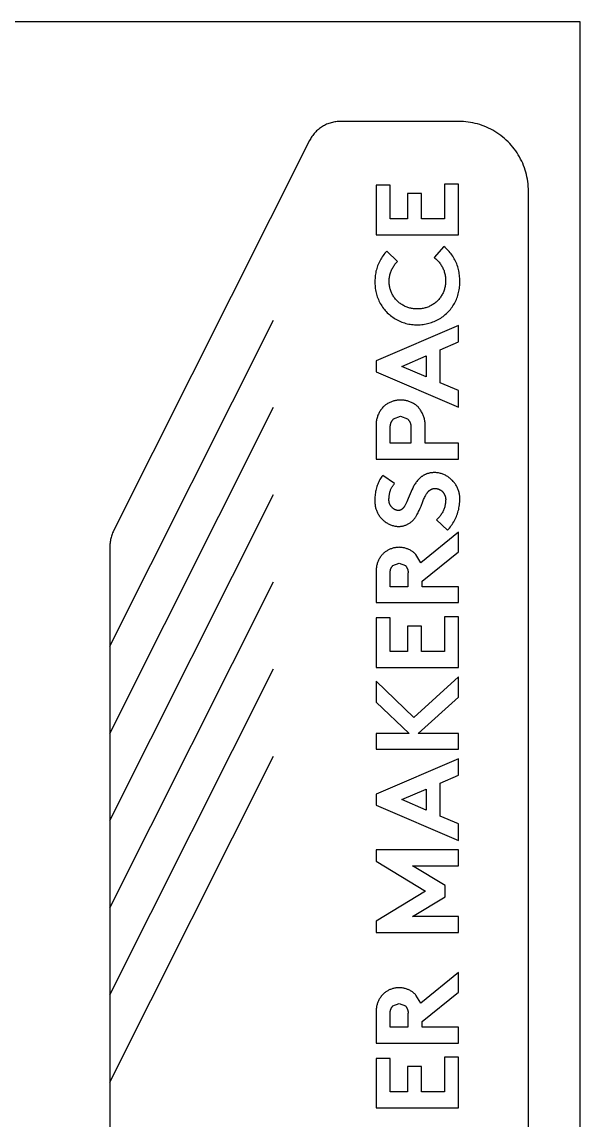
# Model space of a CAD drawing. Header units: inches. Extents: x 0 to 97, y -45 to 96.
# Drawn here: x 73 to 97, y 48.77 to 96 of the extents above; entities that cross this region are included whole.
import ezdxf

# ---------------------------------------------------------------- set-up
doc = ezdxf.new("R2010")
doc.units = ezdxf.units.IN
doc.header["$MEASUREMENT"] = 0
for name, color, linetype, true_color in [('Engrave (.125_ Depth)', 1, 'Continuous', 0xff0000), ('Information', 7, 'Continuous', 0x000000), ('Outside Profiling (.78_ Depth)', 7, 'Continuous', 0x007f00), ('Pocket (.125_ Depth)', 7, 'Continuous', 0x7d26cd)]:
    doc.layers.add(name, color=color, linetype=linetype, true_color=true_color)

msp = doc.modelspace()

# ---------------------------------------------------------------- linework, layer by layer
at = {"layer": 'Engrave (.125_ Depth)'}
for p, q in [((76.781, 69.151), (83.822, 83.176)), ((76.781, 65.401), (83.822, 79.426)), ((76.781, 61.651), (83.822, 75.676)), ((76.781, 57.901), (83.822, 71.926)), ((76.781, 54.151), (83.822, 68.176)), ((76.781, 50.401), (83.822, 64.426))]:
    msp.add_line(p, q, dxfattribs=at)
at = {"layer": 'Information'}
for p, q in [((97, 96), (49, 96)), ((97, 0), (97, 96))]:
    msp.add_line(p, q, dxfattribs=at)
at = {"layer": 'Outside Profiling (.78_ Depth)'}
for p, q in [((86.199, 91.636), (86.15, 91.617)), ((86.248, 91.652), (86.199, 91.636)), ((86.297, 91.667), (86.248, 91.652)), ((86.348, 91.681), (86.297, 91.667)), ((86.398, 91.692), (86.348, 91.681)), ((86.449, 91.702), (86.398, 91.692)), ((86.5, 91.71), (86.449, 91.702)), ((86.552, 91.716), (86.5, 91.71)), ((86.603, 91.721), (86.552, 91.716)), ((86.655, 91.723), (86.603, 91.721)), ((86.707, 91.724), (86.655, 91.723)), ((91.781, 91.724), (86.707, 91.724)), ((91.884, 91.723), (91.781, 91.724)), ((91.986, 91.717), (91.884, 91.723)), ((92.088, 91.709), (91.986, 91.717)), ((92.19, 91.696), (92.088, 91.709)), ((92.291, 91.681), (92.19, 91.696)), ((92.392, 91.662), (92.291, 91.681)), ((92.492, 91.639), (92.392, 91.662)), ((92.591, 91.613), (92.492, 91.639)), ((85.533, 91.159), (85.502, 91.118)), ((85.566, 91.199), (85.533, 91.159)), ((85.601, 91.238), (85.566, 91.199)), ((85.636, 91.275), (85.601, 91.238)), ((85.673, 91.311), (85.636, 91.275)), ((85.711, 91.347), (85.673, 91.311)), ((85.751, 91.38), (85.711, 91.347)), ((85.791, 91.413), (85.751, 91.38)), ((85.833, 91.443), (85.791, 91.413)), ((85.876, 91.473), (85.833, 91.443)), ((85.919, 91.501), (85.876, 91.473)), ((85.964, 91.527), (85.919, 91.501)), ((86.009, 91.552), (85.964, 91.527)), ((86.056, 91.576), (86.009, 91.552)), ((86.103, 91.597), (86.056, 91.576)), ((86.15, 91.617), (86.103, 91.597)), ((92.689, 91.584), (92.591, 91.613)), ((92.786, 91.551), (92.689, 91.584)), ((92.882, 91.515), (92.786, 91.551)), ((92.977, 91.476), (92.882, 91.515)), ((93.07, 91.434), (92.977, 91.476)), ((93.162, 91.388), (93.07, 91.434)), ((93.252, 91.339), (93.162, 91.388)), ((93.34, 91.288), (93.252, 91.339)), ((93.427, 91.233), (93.34, 91.288)), ((93.511, 91.175), (93.427, 91.233)), ((93.594, 91.115), (93.511, 91.175)), ((85.366, 90.897), (76.941, 74.112)), ((85.39, 90.943), (85.366, 90.897)), ((85.416, 90.988), (85.39, 90.943)), ((85.443, 91.032), (85.416, 90.988)), ((85.472, 91.076), (85.443, 91.032)), ((85.502, 91.118), (85.472, 91.076)), ((93.675, 91.051), (93.594, 91.115)), ((93.753, 90.985), (93.675, 91.051)), ((93.829, 90.917), (93.753, 90.985)), ((93.903, 90.846), (93.829, 90.917)), ((93.974, 90.772), (93.903, 90.846)), ((94.043, 90.696), (93.974, 90.772)), ((94.109, 90.618), (94.043, 90.696)), ((94.172, 90.537), (94.109, 90.618)), ((94.232, 90.454), (94.172, 90.537)), ((94.29, 90.37), (94.232, 90.454)), ((94.345, 90.283), (94.29, 90.37)), ((94.396, 90.195), (94.345, 90.283)), ((94.445, 90.105), (94.396, 90.195)), ((94.491, 90.013), (94.445, 90.105)), ((94.533, 89.92), (94.491, 90.013)), ((94.572, 89.825), (94.533, 89.92)), ((94.608, 89.729), (94.572, 89.825)), ((94.641, 89.632), (94.608, 89.729)), ((94.67, 89.534), (94.641, 89.632)), ((94.696, 89.435), (94.67, 89.534)), ((94.719, 89.335), (94.696, 89.435)), ((94.738, 89.234), (94.719, 89.335)), ((94.753, 89.133), (94.738, 89.234)), ((94.766, 89.031), (94.753, 89.133)), ((94.774, 88.929), (94.766, 89.031)), ((94.78, 88.827), (94.774, 88.929)), ((94.781, 88.724), (94.78, 88.827)), ((94.781, 20.078), (94.781, 88.724)), ((76.802, 73.687), (76.795, 73.638)), ((76.811, 73.736), (76.802, 73.687)), ((76.822, 73.785), (76.811, 73.736)), ((76.834, 73.833), (76.822, 73.785)), ((76.848, 73.881), (76.834, 73.833)), ((76.863, 73.928), (76.848, 73.881)), ((76.88, 73.975), (76.863, 73.928)), ((76.899, 74.021), (76.88, 73.975)), ((76.919, 74.067), (76.899, 74.021)), ((76.941, 74.112), (76.919, 74.067)), ((76.782, 73.489), (76.781, 73.439)), ((76.781, 73.439), (76.781, 4.724)), ((76.785, 73.539), (76.782, 73.489)), ((76.789, 73.588), (76.785, 73.539)), ((76.795, 73.638), (76.789, 73.588))]:
    msp.add_line(p, q, dxfattribs=at)
at = {"layer": 'Pocket (.125_ Depth)'}
for p, q in [((88.839, 88.977), (88.232, 88.977)), ((88.232, 88.977), (88.232, 86.85)), ((88.839, 87.534), (88.839, 88.977)), ((91.777, 89.028), (91.169, 89.028)), ((91.169, 89.028), (91.169, 87.534)), ((91.777, 86.85), (91.777, 89.028)), ((90.181, 88.623), (89.574, 88.623)), ((89.574, 88.623), (89.574, 87.534)), ((90.181, 87.534), (90.181, 88.623)), ((89.574, 87.534), (88.839, 87.534)), ((91.169, 87.534), (90.181, 87.534)), ((88.232, 86.85), (91.777, 86.85)), ((88.566, 86), (88.529, 85.95)), ((88.605, 86.049), (88.566, 86)), ((88.645, 86.096), (88.605, 86.049)), ((88.687, 86.141), (88.645, 86.096)), ((89.153, 85.701), (88.687, 86.141)), ((91.149, 86.344), (90.728, 85.873)), ((91.196, 86.303), (91.149, 86.344)), ((91.243, 86.261), (91.196, 86.303)), ((91.288, 86.217), (91.243, 86.261)), ((91.331, 86.172), (91.288, 86.217)), ((91.373, 86.125), (91.331, 86.172)), ((91.413, 86.077), (91.373, 86.125)), ((91.452, 86.028), (91.413, 86.077)), ((91.489, 85.977), (91.452, 86.028)), ((91.524, 85.925), (91.489, 85.977)), ((88.296, 85.514), (88.275, 85.455)), ((88.319, 85.572), (88.296, 85.514)), ((88.343, 85.629), (88.319, 85.572)), ((88.369, 85.685), (88.343, 85.629)), ((88.398, 85.74), (88.369, 85.685)), ((88.428, 85.794), (88.398, 85.74)), ((88.46, 85.847), (88.428, 85.794)), ((88.494, 85.899), (88.46, 85.847)), ((88.529, 85.95), (88.494, 85.899)), ((88.971, 85.473), (88.994, 85.508)), ((88.994, 85.508), (89.017, 85.543)), ((89.017, 85.543), (89.042, 85.576)), ((89.042, 85.576), (89.069, 85.609)), ((89.069, 85.609), (89.096, 85.64)), ((89.096, 85.64), (89.124, 85.671)), ((89.124, 85.671), (89.153, 85.701)), ((90.728, 85.873), (90.762, 85.846)), ((90.762, 85.846), (90.795, 85.819)), ((90.795, 85.819), (90.827, 85.79)), ((90.827, 85.79), (90.858, 85.76)), ((90.858, 85.76), (90.887, 85.729)), ((90.887, 85.729), (90.916, 85.697)), ((90.916, 85.697), (90.944, 85.665)), ((90.944, 85.665), (90.97, 85.631)), ((90.97, 85.631), (90.995, 85.596)), ((90.995, 85.596), (91.019, 85.56)), ((91.019, 85.56), (91.042, 85.524)), ((91.042, 85.524), (91.063, 85.487)), ((91.063, 85.487), (91.084, 85.449)), ((91.558, 85.872), (91.524, 85.925)), ((91.589, 85.818), (91.558, 85.872)), ((91.619, 85.762), (91.589, 85.818)), ((91.647, 85.706), (91.619, 85.762)), ((91.673, 85.649), (91.647, 85.706)), ((91.697, 85.591), (91.673, 85.649)), ((91.719, 85.533), (91.697, 85.591)), ((91.739, 85.473), (91.719, 85.533)), ((88.188, 85.031), (88.183, 84.969)), ((88.194, 85.092), (88.188, 85.031)), ((88.202, 85.154), (88.194, 85.092)), ((88.213, 85.215), (88.202, 85.154)), ((88.225, 85.276), (88.213, 85.215)), ((88.24, 85.336), (88.225, 85.276)), ((88.257, 85.396), (88.24, 85.336)), ((88.275, 85.455), (88.257, 85.396)), ((88.801, 85.006), (88.808, 85.047)), ((88.808, 85.047), (88.816, 85.088)), ((88.816, 85.088), (88.825, 85.129)), ((88.825, 85.129), (88.836, 85.169)), ((88.836, 85.169), (88.848, 85.209)), ((88.848, 85.209), (88.862, 85.248)), ((88.862, 85.248), (88.877, 85.287)), ((88.877, 85.287), (88.893, 85.326)), ((88.893, 85.326), (88.911, 85.364)), ((88.911, 85.364), (88.93, 85.401)), ((88.93, 85.401), (88.95, 85.437)), ((88.95, 85.437), (88.971, 85.473)), ((91.084, 85.449), (91.103, 85.411)), ((91.103, 85.411), (91.12, 85.371)), ((91.12, 85.371), (91.136, 85.332)), ((91.136, 85.332), (91.151, 85.291)), ((91.151, 85.291), (91.164, 85.251)), ((91.164, 85.251), (91.176, 85.209)), ((91.176, 85.209), (91.187, 85.168)), ((91.187, 85.168), (91.196, 85.126)), ((91.196, 85.126), (91.204, 85.084)), ((91.204, 85.084), (91.21, 85.041)), ((91.21, 85.041), (91.214, 84.999)), ((91.757, 85.413), (91.739, 85.473)), ((91.774, 85.352), (91.757, 85.413)), ((91.788, 85.291), (91.774, 85.352)), ((91.8, 85.23), (91.788, 85.291)), ((91.809, 85.168), (91.8, 85.23)), ((91.817, 85.105), (91.809, 85.168)), ((91.823, 85.043), (91.817, 85.105)), ((91.827, 84.98), (91.823, 85.043)), ((88.181, 84.845), (88.179, 84.783)), ((88.179, 84.783), (88.18, 84.72)), ((88.18, 84.72), (88.183, 84.658)), ((88.183, 84.969), (88.181, 84.907)), ((88.181, 84.907), (88.181, 84.845)), ((88.183, 84.658), (88.188, 84.596)), ((88.188, 84.596), (88.195, 84.535)), ((88.789, 84.84), (88.79, 84.881)), ((88.789, 84.799), (88.789, 84.84)), ((88.792, 84.758), (88.789, 84.799)), ((88.79, 84.881), (88.792, 84.923)), ((88.792, 84.923), (88.796, 84.965)), ((88.795, 84.717), (88.792, 84.758)), ((88.8, 84.676), (88.795, 84.717)), ((88.796, 84.965), (88.801, 85.006)), ((88.807, 84.636), (88.8, 84.676)), ((88.815, 84.595), (88.807, 84.636)), ((88.824, 84.555), (88.815, 84.595)), ((88.835, 84.516), (88.824, 84.555)), ((91.178, 84.541), (91.167, 84.501)), ((91.189, 84.581), (91.178, 84.541)), ((91.197, 84.622), (91.189, 84.581)), ((91.205, 84.663), (91.197, 84.622)), ((91.211, 84.704), (91.205, 84.663)), ((91.215, 84.745), (91.211, 84.704)), ((91.214, 84.999), (91.218, 84.956)), ((91.218, 84.787), (91.215, 84.745)), ((91.218, 84.956), (91.219, 84.913)), ((91.22, 84.828), (91.218, 84.787)), ((91.219, 84.913), (91.22, 84.87)), ((91.22, 84.87), (91.22, 84.828)), ((91.804, 84.482), (91.813, 84.544)), ((91.813, 84.544), (91.82, 84.606)), ((91.82, 84.606), (91.825, 84.668)), ((91.825, 84.668), (91.828, 84.73)), ((91.828, 84.918), (91.827, 84.98)), ((91.827, 84.855), (91.828, 84.918)), ((91.829, 84.793), (91.827, 84.855)), ((91.828, 84.73), (91.829, 84.793)), ((88.195, 84.535), (88.204, 84.473)), ((88.204, 84.473), (88.216, 84.412)), ((88.216, 84.412), (88.229, 84.351)), ((88.229, 84.351), (88.245, 84.291)), ((88.245, 84.291), (88.263, 84.231)), ((88.263, 84.231), (88.282, 84.172)), ((88.282, 84.172), (88.304, 84.114)), ((88.304, 84.114), (88.328, 84.057)), ((88.847, 84.476), (88.835, 84.516)), ((88.86, 84.438), (88.847, 84.476)), ((88.875, 84.399), (88.86, 84.438)), ((88.891, 84.361), (88.875, 84.399)), ((88.908, 84.324), (88.891, 84.361)), ((88.927, 84.288), (88.908, 84.324)), ((88.947, 84.252), (88.927, 84.288)), ((88.968, 84.217), (88.947, 84.252)), ((88.99, 84.182), (88.968, 84.217)), ((89.013, 84.148), (88.99, 84.182)), ((89.038, 84.116), (89.013, 84.148)), ((89.064, 84.084), (89.038, 84.116)), ((89.091, 84.053), (89.064, 84.084)), ((90.926, 84.068), (90.898, 84.037)), ((90.952, 84.1), (90.926, 84.068)), ((90.978, 84.132), (90.952, 84.1)), ((91.003, 84.166), (90.978, 84.132)), ((91.026, 84.2), (91.003, 84.166)), ((91.048, 84.236), (91.026, 84.2)), ((91.069, 84.272), (91.048, 84.236)), ((91.089, 84.308), (91.069, 84.272)), ((91.107, 84.346), (91.089, 84.308)), ((91.124, 84.384), (91.107, 84.346)), ((91.14, 84.422), (91.124, 84.384)), ((91.154, 84.461), (91.14, 84.422)), ((91.167, 84.501), (91.154, 84.461)), ((91.681, 84.065), (91.705, 84.123)), ((91.705, 84.123), (91.726, 84.181)), ((91.726, 84.181), (91.746, 84.24)), ((91.746, 84.24), (91.764, 84.3)), ((91.764, 84.3), (91.779, 84.36)), ((91.779, 84.36), (91.793, 84.421)), ((91.793, 84.421), (91.804, 84.482)), ((88.328, 84.057), (88.354, 84)), ((88.354, 84), (88.381, 83.944)), ((88.381, 83.944), (88.411, 83.89)), ((88.411, 83.89), (88.442, 83.836)), ((88.442, 83.836), (88.476, 83.784)), ((88.476, 83.784), (88.511, 83.732)), ((88.511, 83.732), (88.548, 83.682)), ((88.548, 83.682), (88.586, 83.633)), ((88.586, 83.633), (88.626, 83.586)), ((89.119, 84.023), (89.091, 84.053)), ((89.148, 83.993), (89.119, 84.023)), ((89.178, 83.965), (89.148, 83.993)), ((89.208, 83.938), (89.178, 83.965)), ((89.24, 83.912), (89.208, 83.938)), ((89.273, 83.888), (89.24, 83.912)), ((89.306, 83.864), (89.273, 83.888)), ((89.341, 83.841), (89.306, 83.864)), ((89.376, 83.82), (89.341, 83.841)), ((89.412, 83.8), (89.376, 83.82)), ((89.448, 83.781), (89.412, 83.8)), ((89.485, 83.764), (89.448, 83.781)), ((89.523, 83.748), (89.485, 83.764)), ((89.561, 83.733), (89.523, 83.748)), ((89.6, 83.719), (89.561, 83.733)), ((89.639, 83.707), (89.6, 83.719)), ((89.679, 83.696), (89.639, 83.707)), ((89.719, 83.687), (89.679, 83.696)), ((89.759, 83.678), (89.719, 83.687)), ((89.799, 83.672), (89.759, 83.678)), ((89.84, 83.667), (89.799, 83.672)), ((89.881, 83.663), (89.84, 83.667)), ((89.922, 83.66), (89.881, 83.663)), ((89.963, 83.659), (89.922, 83.66)), ((90.004, 83.66), (89.963, 83.659)), ((90.046, 83.66), (90.004, 83.66)), ((90.087, 83.661), (90.046, 83.66)), ((90.129, 83.664), (90.087, 83.661)), ((90.17, 83.668), (90.129, 83.664)), ((90.211, 83.674), (90.17, 83.668)), ((90.252, 83.681), (90.211, 83.674)), ((90.293, 83.69), (90.252, 83.681)), ((90.334, 83.7), (90.293, 83.69)), ((90.374, 83.711), (90.334, 83.7)), ((90.413, 83.724), (90.374, 83.711)), ((90.452, 83.738), (90.413, 83.724)), ((90.491, 83.753), (90.452, 83.738)), ((90.529, 83.77), (90.491, 83.753)), ((90.566, 83.788), (90.529, 83.77)), ((90.603, 83.808), (90.566, 83.788)), ((90.639, 83.829), (90.603, 83.808)), ((90.675, 83.851), (90.639, 83.829)), ((90.709, 83.874), (90.675, 83.851)), ((90.743, 83.898), (90.709, 83.874)), ((90.776, 83.924), (90.743, 83.898)), ((90.808, 83.95), (90.776, 83.924)), ((90.839, 83.978), (90.808, 83.95)), ((90.869, 84.007), (90.839, 83.978)), ((90.898, 84.037), (90.869, 84.007)), ((91.383, 83.592), (91.423, 83.64)), ((91.423, 83.64), (91.462, 83.689)), ((91.462, 83.689), (91.498, 83.739)), ((91.498, 83.739), (91.533, 83.791)), ((91.533, 83.791), (91.567, 83.844)), ((91.567, 83.844), (91.598, 83.897)), ((91.598, 83.897), (91.628, 83.952)), ((91.628, 83.952), (91.655, 84.008)), ((91.655, 84.008), (91.681, 84.065)), ((88.626, 83.586), (88.668, 83.54)), ((88.668, 83.54), (88.712, 83.495)), ((88.712, 83.495), (88.757, 83.452)), ((88.757, 83.452), (88.803, 83.411)), ((88.803, 83.411), (88.851, 83.371)), ((88.851, 83.371), (88.9, 83.333)), ((88.9, 83.333), (88.95, 83.297)), ((88.95, 83.297), (89.002, 83.262)), ((89.002, 83.262), (89.055, 83.229)), ((89.055, 83.229), (89.109, 83.198)), ((89.109, 83.198), (89.164, 83.169)), ((89.164, 83.169), (89.22, 83.142)), ((89.22, 83.142), (89.277, 83.117)), ((90.733, 83.121), (90.789, 83.146)), ((90.789, 83.146), (90.845, 83.173)), ((90.845, 83.173), (90.9, 83.203)), ((90.9, 83.203), (90.954, 83.234)), ((90.954, 83.234), (91.007, 83.267)), ((91.007, 83.267), (91.059, 83.302)), ((91.059, 83.302), (91.109, 83.338)), ((91.109, 83.338), (91.158, 83.377)), ((91.158, 83.377), (91.206, 83.417)), ((91.206, 83.417), (91.253, 83.458)), ((91.253, 83.458), (91.298, 83.501)), ((91.298, 83.501), (91.341, 83.546)), ((91.341, 83.546), (91.383, 83.592)), ((91.777, 82.951), (88.232, 81.431)), ((89.277, 83.117), (89.334, 83.094)), ((89.334, 83.094), (89.393, 83.073)), ((89.393, 83.073), (89.452, 83.054)), ((89.452, 83.054), (89.512, 83.037)), ((89.512, 83.037), (89.572, 83.022)), ((89.572, 83.022), (89.633, 83.009)), ((89.633, 83.009), (89.694, 82.998)), ((89.694, 82.998), (89.756, 82.989)), ((89.756, 82.989), (89.818, 82.983)), ((89.818, 82.983), (89.88, 82.978)), ((89.88, 82.978), (89.942, 82.976)), ((89.942, 82.976), (90.004, 82.976)), ((90.004, 82.976), (90.066, 82.976)), ((90.066, 82.976), (90.129, 82.979)), ((90.129, 82.979), (90.191, 82.984)), ((90.191, 82.984), (90.253, 82.99)), ((90.253, 82.99), (90.315, 82.999)), ((90.315, 82.999), (90.376, 83.01)), ((90.376, 83.01), (90.437, 83.024)), ((90.437, 83.024), (90.497, 83.039)), ((90.497, 83.039), (90.557, 83.056)), ((90.557, 83.056), (90.616, 83.076)), ((90.616, 83.076), (90.675, 83.097)), ((90.675, 83.097), (90.733, 83.121)), ((91.777, 82.237), (91.777, 82.951)), ((90.992, 81.902), (91.777, 82.237)), ((90.992, 80.479), (90.992, 81.902)), ((88.232, 81.431), (88.232, 80.95)), ((89.336, 81.188), (90.384, 81.639)), ((90.384, 81.639), (90.384, 80.737)), ((88.232, 80.95), (91.777, 79.431)), ((90.384, 80.737), (89.336, 81.188)), ((91.777, 80.145), (90.992, 80.479)), ((91.777, 79.431), (91.777, 80.145)), ((88.472, 79.365), (88.447, 79.333)), ((88.497, 79.396), (88.472, 79.365)), ((88.523, 79.427), (88.497, 79.396)), ((88.551, 79.456), (88.523, 79.427)), ((88.578, 79.48), (88.551, 79.456)), ((88.606, 79.504), (88.578, 79.48)), ((88.635, 79.526), (88.606, 79.504)), ((88.665, 79.547), (88.635, 79.526)), ((88.695, 79.567), (88.665, 79.547)), ((88.727, 79.586), (88.695, 79.567)), ((88.758, 79.604), (88.727, 79.586)), ((88.791, 79.621), (88.758, 79.604)), ((88.824, 79.637), (88.791, 79.621)), ((88.857, 79.652), (88.824, 79.637)), ((88.891, 79.665), (88.857, 79.652)), ((88.926, 79.678), (88.891, 79.665)), ((88.96, 79.689), (88.926, 79.678)), ((88.996, 79.699), (88.96, 79.689)), ((89.031, 79.708), (88.996, 79.699)), ((89.067, 79.715), (89.031, 79.708)), ((89.103, 79.722), (89.067, 79.715)), ((89.139, 79.727), (89.103, 79.722)), ((89.175, 79.731), (89.139, 79.727)), ((89.212, 79.733), (89.175, 79.731)), ((89.248, 79.735), (89.212, 79.733)), ((89.285, 79.735), (89.248, 79.735)), ((89.322, 79.735), (89.285, 79.735)), ((89.358, 79.733), (89.322, 79.735)), ((89.395, 79.731), (89.358, 79.733)), ((89.431, 79.727), (89.395, 79.731)), ((89.467, 79.722), (89.431, 79.727)), ((89.503, 79.715), (89.467, 79.722)), ((89.539, 79.708), (89.503, 79.715)), ((89.574, 79.699), (89.539, 79.708)), ((89.61, 79.689), (89.574, 79.699)), ((89.644, 79.678), (89.61, 79.689)), ((89.679, 79.665), (89.644, 79.678)), ((89.713, 79.652), (89.679, 79.665)), ((89.746, 79.637), (89.713, 79.652)), ((89.779, 79.621), (89.746, 79.637)), ((89.811, 79.604), (89.779, 79.621)), ((89.843, 79.586), (89.811, 79.604)), ((89.874, 79.567), (89.843, 79.586)), ((89.905, 79.547), (89.874, 79.567)), ((89.935, 79.526), (89.905, 79.547)), ((89.964, 79.504), (89.935, 79.526)), ((89.992, 79.48), (89.964, 79.504)), ((90.019, 79.456), (89.992, 79.48)), ((90.046, 79.426), (90.019, 79.456)), ((90.072, 79.396), (90.046, 79.426)), ((90.097, 79.364), (90.072, 79.396)), ((90.121, 79.332), (90.097, 79.364)), ((88.252, 78.895), (88.244, 78.855)), ((88.261, 78.934), (88.252, 78.895)), ((88.272, 78.973), (88.261, 78.934)), ((88.283, 79.011), (88.272, 78.973)), ((88.297, 79.049), (88.283, 79.011)), ((88.311, 79.087), (88.297, 79.049)), ((88.327, 79.124), (88.311, 79.087)), ((88.344, 79.16), (88.327, 79.124)), ((88.362, 79.196), (88.344, 79.16)), ((88.382, 79.231), (88.362, 79.196)), ((88.402, 79.266), (88.382, 79.231)), ((88.424, 79.3), (88.402, 79.266)), ((88.447, 79.333), (88.424, 79.3)), ((88.925, 78.864), (88.935, 78.879)), ((88.935, 78.879), (88.946, 78.893)), ((88.946, 78.893), (88.957, 78.907)), ((88.957, 78.907), (88.969, 78.921)), ((88.969, 78.921), (88.981, 78.934)), ((88.981, 78.934), (89.285, 79.051)), ((89.285, 79.051), (89.584, 78.934)), ((89.584, 78.934), (89.596, 78.921)), ((89.596, 78.921), (89.608, 78.907)), ((89.608, 78.907), (89.619, 78.893)), ((89.619, 78.893), (89.629, 78.879)), ((89.629, 78.879), (89.64, 78.864)), ((90.144, 79.299), (90.121, 79.332)), ((90.166, 79.265), (90.144, 79.299)), ((90.186, 79.231), (90.166, 79.265)), ((90.205, 79.195), (90.186, 79.231)), ((90.223, 79.159), (90.205, 79.195)), ((90.24, 79.123), (90.223, 79.159)), ((90.256, 79.086), (90.24, 79.123)), ((90.27, 79.048), (90.256, 79.086)), ((90.283, 79.01), (90.27, 79.048)), ((90.294, 78.972), (90.283, 79.01)), ((90.305, 78.933), (90.294, 78.972)), ((90.314, 78.894), (90.305, 78.933)), ((90.321, 78.854), (90.314, 78.894)), ((88.227, 78.695), (88.226, 78.655)), ((88.226, 78.655), (88.226, 78.615)), ((88.226, 78.615), (88.228, 78.574)), ((88.229, 78.735), (88.227, 78.695)), ((88.228, 78.574), (88.232, 78.534)), ((88.233, 78.775), (88.229, 78.735)), ((88.232, 78.534), (88.232, 77.202)), ((88.238, 78.815), (88.233, 78.775)), ((88.244, 78.855), (88.238, 78.815)), ((88.836, 78.594), (88.837, 78.612)), ((88.836, 78.576), (88.836, 78.594)), ((88.836, 78.558), (88.836, 78.576)), ((88.836, 78.54), (88.836, 78.558)), ((88.837, 78.522), (88.836, 78.54)), ((88.837, 78.612), (88.839, 78.63)), ((88.839, 78.504), (88.837, 78.522)), ((88.839, 78.63), (88.842, 78.648)), ((88.839, 77.886), (88.839, 78.504)), ((88.842, 78.648), (88.845, 78.665)), ((88.845, 78.665), (88.848, 78.683)), ((88.848, 78.683), (88.852, 78.7)), ((88.852, 78.7), (88.857, 78.718)), ((88.857, 78.718), (88.862, 78.735)), ((88.862, 78.735), (88.868, 78.752)), ((88.868, 78.752), (88.875, 78.769)), ((88.875, 78.769), (88.882, 78.785)), ((88.882, 78.785), (88.889, 78.802)), ((88.889, 78.802), (88.898, 78.818)), ((88.898, 78.818), (88.906, 78.833)), ((88.906, 78.833), (88.915, 78.849)), ((88.915, 78.849), (88.925, 78.864)), ((89.64, 78.864), (89.649, 78.849)), ((89.649, 78.849), (89.659, 78.833)), ((89.659, 78.833), (89.667, 78.818)), ((89.667, 78.818), (89.675, 78.802)), ((89.675, 78.802), (89.683, 78.785)), ((89.683, 78.785), (89.69, 78.769)), ((89.69, 78.769), (89.697, 78.752)), ((89.697, 78.752), (89.702, 78.735)), ((89.702, 78.735), (89.708, 78.718)), ((89.708, 78.718), (89.713, 78.7)), ((89.713, 78.7), (89.717, 78.683)), ((89.717, 78.683), (89.72, 78.665)), ((89.72, 78.665), (89.723, 78.648)), ((89.723, 78.648), (89.726, 78.63)), ((89.726, 78.63), (89.727, 78.612)), ((89.727, 78.522), (89.726, 78.504)), ((89.726, 78.504), (89.726, 77.886)), ((89.727, 78.612), (89.729, 78.594)), ((89.729, 78.54), (89.727, 78.522)), ((89.729, 78.594), (89.729, 78.576)), ((89.729, 78.576), (89.729, 78.558)), ((89.729, 78.558), (89.729, 78.54)), ((90.328, 78.815), (90.321, 78.854)), ((90.333, 78.775), (90.328, 78.815)), ((90.336, 78.735), (90.333, 78.775)), ((90.333, 78.534), (90.337, 78.574)), ((90.333, 77.886), (90.333, 78.534)), ((90.338, 78.695), (90.336, 78.735)), ((90.337, 78.574), (90.339, 78.614)), ((90.339, 78.655), (90.338, 78.695)), ((90.339, 78.614), (90.339, 78.655)), ((89.726, 77.886), (88.839, 77.886)), ((91.777, 77.886), (90.333, 77.886)), ((91.777, 77.202), (91.777, 77.886)), ((88.232, 77.202), (91.777, 77.202)), ((90.296, 76.513), (90.277, 76.502)), ((90.315, 76.523), (90.296, 76.513)), ((90.335, 76.532), (90.315, 76.523)), ((90.355, 76.541), (90.335, 76.532)), ((90.376, 76.55), (90.355, 76.541)), ((90.397, 76.558), (90.376, 76.55)), ((90.418, 76.566), (90.397, 76.558)), ((90.44, 76.573), (90.418, 76.566)), ((90.462, 76.58), (90.44, 76.573)), ((90.485, 76.586), (90.462, 76.58)), ((90.508, 76.592), (90.485, 76.586)), ((90.531, 76.597), (90.508, 76.592)), ((90.555, 76.602), (90.531, 76.597)), ((90.58, 76.606), (90.555, 76.602)), ((90.605, 76.609), (90.58, 76.606)), ((90.63, 76.613), (90.605, 76.609)), ((90.656, 76.615), (90.63, 76.613)), ((90.682, 76.617), (90.656, 76.615)), ((90.709, 76.619), (90.682, 76.617)), ((90.736, 76.62), (90.709, 76.619)), ((90.764, 76.62), (90.736, 76.62)), ((90.803, 76.617), (90.764, 76.62)), ((90.841, 76.613), (90.803, 76.617)), ((90.879, 76.608), (90.841, 76.613)), ((90.918, 76.601), (90.879, 76.608)), ((90.956, 76.593), (90.918, 76.601)), ((90.993, 76.584), (90.956, 76.593)), ((91.031, 76.573), (90.993, 76.584)), ((91.068, 76.561), (91.031, 76.573)), ((91.104, 76.548), (91.068, 76.561)), ((91.14, 76.533), (91.104, 76.548)), ((91.175, 76.518), (91.14, 76.533)), ((91.21, 76.501), (91.175, 76.518)), ((88.279, 76.065), (88.261, 76.013)), ((88.298, 76.116), (88.279, 76.065)), ((88.32, 76.167), (88.298, 76.116)), ((88.343, 76.217), (88.32, 76.167)), ((88.368, 76.266), (88.343, 76.217)), ((88.394, 76.315), (88.368, 76.266)), ((88.422, 76.362), (88.394, 76.315)), ((88.451, 76.409), (88.422, 76.362)), ((88.483, 76.454), (88.451, 76.409)), ((88.515, 76.498), (88.483, 76.454)), ((89.022, 76.144), (88.515, 76.498)), ((88.928, 76.015), (88.945, 76.042)), ((88.945, 76.042), (88.963, 76.069)), ((88.963, 76.069), (88.981, 76.094)), ((88.981, 76.094), (89.001, 76.119)), ((89.001, 76.119), (89.022, 76.144)), ((89.865, 76.066), (89.844, 76.029)), ((89.886, 76.102), (89.865, 76.066)), ((89.908, 76.138), (89.886, 76.102)), ((89.932, 76.173), (89.908, 76.138)), ((89.956, 76.207), (89.932, 76.173)), ((89.981, 76.241), (89.956, 76.207)), ((90.007, 76.273), (89.981, 76.241)), ((90.02, 76.289), (90.007, 76.273)), ((90.034, 76.305), (90.02, 76.289)), ((90.048, 76.32), (90.034, 76.305)), ((90.062, 76.335), (90.048, 76.32)), ((90.077, 76.35), (90.062, 76.335)), ((90.092, 76.364), (90.077, 76.35)), ((90.107, 76.379), (90.092, 76.364)), ((90.122, 76.392), (90.107, 76.379)), ((90.138, 76.406), (90.122, 76.392)), ((90.154, 76.419), (90.138, 76.406)), ((90.171, 76.432), (90.154, 76.419)), ((90.188, 76.445), (90.171, 76.432)), ((90.205, 76.457), (90.188, 76.445)), ((90.222, 76.469), (90.205, 76.457)), ((90.24, 76.48), (90.222, 76.469)), ((90.258, 76.492), (90.24, 76.48)), ((90.277, 76.502), (90.258, 76.492)), ((91.245, 76.483), (91.21, 76.501)), ((91.278, 76.464), (91.245, 76.483)), ((91.311, 76.443), (91.278, 76.464)), ((91.344, 76.422), (91.311, 76.443)), ((91.375, 76.399), (91.344, 76.422)), ((91.406, 76.376), (91.375, 76.399)), ((91.436, 76.351), (91.406, 76.376)), ((91.465, 76.325), (91.436, 76.351)), ((91.493, 76.298), (91.465, 76.325)), ((91.52, 76.271), (91.493, 76.298)), ((91.546, 76.242), (91.52, 76.271)), ((91.572, 76.213), (91.546, 76.242)), ((91.596, 76.182), (91.572, 76.213)), ((91.619, 76.151), (91.596, 76.182)), ((91.641, 76.119), (91.619, 76.151)), ((91.662, 76.087), (91.641, 76.119)), ((91.682, 76.053), (91.662, 76.087)), ((91.7, 76.019), (91.682, 76.053)), ((88.182, 75.58), (88.181, 75.525)), ((88.186, 75.635), (88.182, 75.58)), ((88.191, 75.69), (88.186, 75.635)), ((88.198, 75.745), (88.191, 75.69)), ((88.207, 75.799), (88.198, 75.745)), ((88.218, 75.853), (88.207, 75.799)), ((88.23, 75.907), (88.218, 75.853)), ((88.245, 75.96), (88.23, 75.907)), ((88.261, 76.013), (88.245, 75.96)), ((88.79, 75.563), (88.791, 75.595)), ((88.791, 75.595), (88.794, 75.626)), ((88.794, 75.626), (88.799, 75.658)), ((88.799, 75.658), (88.804, 75.69)), ((88.804, 75.69), (88.81, 75.721)), ((88.81, 75.721), (88.817, 75.752)), ((88.817, 75.752), (88.825, 75.783)), ((88.825, 75.783), (88.835, 75.813)), ((88.835, 75.813), (88.845, 75.843)), ((88.845, 75.843), (88.856, 75.873)), ((88.856, 75.873), (88.869, 75.902)), ((88.869, 75.902), (88.882, 75.931)), ((88.882, 75.931), (88.896, 75.96)), ((88.896, 75.96), (88.911, 75.988)), ((88.911, 75.988), (88.928, 76.015)), ((89.735, 75.802), (89.613, 75.502)), ((89.769, 75.879), (89.735, 75.802)), ((89.805, 75.955), (89.769, 75.879)), ((89.825, 75.992), (89.805, 75.955)), ((89.844, 76.029), (89.825, 75.992)), ((90.312, 75.548), (90.333, 75.589)), ((90.333, 75.589), (90.353, 75.629)), ((90.353, 75.629), (90.364, 75.648)), ((90.364, 75.648), (90.375, 75.667)), ((90.375, 75.667), (90.386, 75.685)), ((90.386, 75.685), (90.397, 75.703)), ((90.397, 75.703), (90.409, 75.72)), ((90.409, 75.72), (90.42, 75.737)), ((90.42, 75.737), (90.432, 75.753)), ((90.432, 75.753), (90.445, 75.769)), ((90.445, 75.769), (90.457, 75.784)), ((90.457, 75.784), (90.47, 75.799)), ((90.47, 75.799), (90.477, 75.806)), ((90.477, 75.806), (90.484, 75.813)), ((90.484, 75.813), (90.491, 75.819)), ((90.491, 75.819), (90.497, 75.826)), ((90.497, 75.826), (90.504, 75.832)), ((90.504, 75.832), (90.511, 75.839)), ((90.511, 75.839), (90.518, 75.845)), ((90.518, 75.845), (90.526, 75.851)), ((90.526, 75.851), (90.533, 75.856)), ((90.533, 75.856), (90.54, 75.862)), ((90.54, 75.862), (90.548, 75.867)), ((90.548, 75.867), (90.556, 75.872)), ((90.556, 75.872), (90.563, 75.877)), ((90.563, 75.877), (90.571, 75.882)), ((90.571, 75.882), (90.579, 75.887)), ((90.579, 75.887), (90.587, 75.891)), ((90.587, 75.891), (90.595, 75.895)), ((90.595, 75.895), (90.604, 75.9)), ((90.604, 75.9), (90.612, 75.903)), ((90.612, 75.903), (90.621, 75.907)), ((90.621, 75.907), (90.629, 75.91)), ((90.629, 75.91), (90.638, 75.914)), ((90.638, 75.914), (90.647, 75.917)), ((90.647, 75.917), (90.656, 75.92)), ((90.656, 75.92), (90.665, 75.922)), ((90.665, 75.922), (90.674, 75.925)), ((90.674, 75.925), (90.684, 75.927)), ((90.684, 75.927), (90.693, 75.929)), ((90.693, 75.929), (90.703, 75.93)), ((90.703, 75.93), (90.712, 75.932)), ((90.712, 75.932), (90.722, 75.933)), ((90.722, 75.933), (90.732, 75.934)), ((90.732, 75.934), (90.743, 75.935)), ((90.743, 75.935), (90.753, 75.936)), ((90.753, 75.936), (90.763, 75.936)), ((90.763, 75.936), (90.774, 75.936)), ((90.774, 75.936), (90.79, 75.935)), ((90.79, 75.935), (90.806, 75.934)), ((90.806, 75.934), (90.822, 75.932)), ((90.822, 75.932), (90.837, 75.929)), ((90.837, 75.929), (90.853, 75.926)), ((90.853, 75.926), (90.868, 75.923)), ((90.868, 75.923), (90.884, 75.919)), ((90.884, 75.919), (90.899, 75.914)), ((90.899, 75.914), (90.914, 75.909)), ((90.914, 75.909), (90.929, 75.903)), ((90.929, 75.903), (90.944, 75.897)), ((90.944, 75.897), (90.958, 75.89)), ((90.958, 75.89), (90.973, 75.883)), ((90.973, 75.883), (90.987, 75.876)), ((90.987, 75.876), (91, 75.867)), ((91, 75.867), (91.014, 75.859)), ((91.014, 75.859), (91.027, 75.85)), ((91.027, 75.85), (91.04, 75.84)), ((91.04, 75.84), (91.052, 75.83)), ((91.052, 75.83), (91.064, 75.82)), ((91.064, 75.82), (91.076, 75.809)), ((91.076, 75.809), (91.087, 75.798)), ((91.087, 75.798), (91.098, 75.787)), ((91.098, 75.787), (91.109, 75.775)), ((91.109, 75.775), (91.119, 75.763)), ((91.119, 75.763), (91.129, 75.75)), ((91.129, 75.75), (91.138, 75.737)), ((91.138, 75.737), (91.147, 75.724)), ((91.147, 75.724), (91.156, 75.71)), ((91.156, 75.71), (91.164, 75.697)), ((91.164, 75.697), (91.171, 75.682)), ((91.171, 75.682), (91.178, 75.668)), ((91.178, 75.668), (91.185, 75.654)), ((91.185, 75.654), (91.191, 75.639)), ((91.191, 75.639), (91.196, 75.624)), ((91.196, 75.624), (91.201, 75.609)), ((91.201, 75.609), (91.206, 75.593)), ((91.206, 75.593), (91.21, 75.578)), ((91.21, 75.578), (91.213, 75.562)), ((91.718, 75.985), (91.7, 76.019)), ((91.734, 75.949), (91.718, 75.985)), ((91.749, 75.914), (91.734, 75.949)), ((91.763, 75.877), (91.749, 75.914)), ((91.776, 75.841), (91.763, 75.877)), ((91.787, 75.804), (91.776, 75.841)), ((91.797, 75.766), (91.787, 75.804)), ((91.805, 75.728), (91.797, 75.766)), ((91.813, 75.69), (91.805, 75.728)), ((91.819, 75.652), (91.813, 75.69)), ((91.824, 75.613), (91.819, 75.652)), ((91.827, 75.575), (91.824, 75.613)), ((91.829, 75.536), (91.827, 75.575)), ((88.178, 75.433), (88.177, 75.396)), ((88.177, 75.396), (88.177, 75.359)), ((88.177, 75.359), (88.178, 75.321)), ((88.181, 75.47), (88.178, 75.433)), ((88.178, 75.321), (88.18, 75.284)), ((88.18, 75.284), (88.184, 75.247)), ((88.181, 75.525), (88.181, 75.47)), ((88.184, 75.247), (88.189, 75.21)), ((88.189, 75.21), (88.195, 75.174)), ((88.195, 75.174), (88.203, 75.137)), ((88.203, 75.137), (88.211, 75.101)), ((88.211, 75.101), (88.221, 75.065)), ((88.781, 75.467), (88.782, 75.483)), ((88.781, 75.451), (88.781, 75.467)), ((88.781, 75.434), (88.781, 75.451)), ((88.782, 75.418), (88.781, 75.434)), ((88.782, 75.483), (88.784, 75.499)), ((88.783, 75.402), (88.782, 75.418)), ((88.785, 75.386), (88.783, 75.402)), ((88.784, 75.499), (88.786, 75.515)), ((88.787, 75.37), (88.785, 75.386)), ((88.786, 75.515), (88.789, 75.531)), ((88.79, 75.354), (88.787, 75.37)), ((88.789, 75.531), (88.79, 75.563)), ((88.794, 75.338), (88.79, 75.354)), ((88.798, 75.323), (88.794, 75.338)), ((88.802, 75.307), (88.798, 75.323)), ((88.807, 75.292), (88.802, 75.307)), ((88.813, 75.277), (88.807, 75.292)), ((88.819, 75.262), (88.813, 75.277)), ((88.826, 75.247), (88.819, 75.262)), ((88.833, 75.232), (88.826, 75.247)), ((88.841, 75.218), (88.833, 75.232)), ((88.849, 75.204), (88.841, 75.218)), ((88.857, 75.19), (88.849, 75.204)), ((88.867, 75.177), (88.857, 75.19)), ((88.876, 75.164), (88.867, 75.177)), ((88.886, 75.151), (88.876, 75.164)), ((88.896, 75.139), (88.886, 75.151)), ((88.907, 75.127), (88.896, 75.139)), ((88.919, 75.115), (88.907, 75.127)), ((88.93, 75.104), (88.919, 75.115)), ((88.942, 75.093), (88.93, 75.104)), ((89.404, 75.102), (89.395, 75.091)), ((89.413, 75.112), (89.404, 75.102)), ((89.422, 75.124), (89.413, 75.112)), ((89.43, 75.135), (89.422, 75.124)), ((89.439, 75.147), (89.43, 75.135)), ((89.447, 75.159), (89.439, 75.147)), ((89.456, 75.172), (89.447, 75.159)), ((89.464, 75.185), (89.456, 75.172)), ((89.48, 75.212), (89.464, 75.185)), ((89.495, 75.24), (89.48, 75.212)), ((89.511, 75.269), (89.495, 75.24)), ((89.526, 75.3), (89.511, 75.269)), ((89.555, 75.364), (89.526, 75.3)), ((89.613, 75.502), (89.555, 75.364)), ((90.121, 75.083), (90.161, 75.18)), ((90.161, 75.18), (90.236, 75.37)), ((90.236, 75.37), (90.274, 75.461)), ((90.274, 75.461), (90.293, 75.505)), ((90.293, 75.505), (90.312, 75.548)), ((91.168, 75.109), (91.155, 75.071)), ((91.179, 75.147), (91.168, 75.109)), ((91.189, 75.185), (91.179, 75.147)), ((91.197, 75.224), (91.189, 75.185)), ((91.204, 75.263), (91.197, 75.224)), ((91.21, 75.302), (91.204, 75.263)), ((91.215, 75.341), (91.21, 75.302)), ((91.213, 75.562), (91.216, 75.547)), ((91.218, 75.38), (91.215, 75.341)), ((91.216, 75.547), (91.218, 75.531)), ((91.218, 75.531), (91.22, 75.515)), ((91.22, 75.42), (91.218, 75.38)), ((91.22, 75.515), (91.221, 75.499)), ((91.221, 75.436), (91.22, 75.42)), ((91.221, 75.499), (91.222, 75.483)), ((91.222, 75.451), (91.221, 75.436)), ((91.222, 75.483), (91.222, 75.467)), ((91.222, 75.467), (91.222, 75.451)), ((91.781, 75.036), (91.794, 75.099)), ((91.794, 75.099), (91.805, 75.163)), ((91.805, 75.163), (91.814, 75.226)), ((91.814, 75.226), (91.821, 75.291)), ((91.821, 75.291), (91.825, 75.355)), ((91.825, 75.355), (91.827, 75.42)), ((91.827, 75.42), (91.829, 75.458)), ((91.83, 75.497), (91.829, 75.536)), ((91.829, 75.458), (91.83, 75.497)), ((88.221, 75.065), (88.233, 75.03)), ((88.233, 75.03), (88.245, 74.995)), ((88.245, 74.995), (88.259, 74.96)), ((88.259, 74.96), (88.274, 74.926)), ((88.274, 74.926), (88.29, 74.892)), ((88.29, 74.892), (88.307, 74.859)), ((88.307, 74.859), (88.325, 74.827)), ((88.325, 74.827), (88.345, 74.795)), ((88.345, 74.795), (88.366, 74.764)), ((88.366, 74.764), (88.387, 74.734)), ((88.387, 74.734), (88.41, 74.704)), ((88.41, 74.704), (88.433, 74.675)), ((88.433, 74.675), (88.458, 74.647)), ((88.458, 74.647), (88.484, 74.62)), ((88.955, 75.083), (88.942, 75.093)), ((88.967, 75.073), (88.955, 75.083)), ((88.98, 75.063), (88.967, 75.073)), ((88.994, 75.054), (88.98, 75.063)), ((89.008, 75.045), (88.994, 75.054)), ((89.022, 75.037), (89.008, 75.045)), ((89.036, 75.03), (89.022, 75.037)), ((89.05, 75.023), (89.036, 75.03)), ((89.065, 75.016), (89.05, 75.023)), ((89.08, 75.01), (89.065, 75.016)), ((89.095, 75.004), (89.08, 75.01)), ((89.111, 74.999), (89.095, 75.004)), ((89.126, 74.995), (89.111, 74.999)), ((89.142, 74.99), (89.126, 74.995)), ((89.158, 74.987), (89.142, 74.99)), ((89.174, 74.984), (89.158, 74.987)), ((89.18, 74.984), (89.174, 74.984)), ((89.187, 74.984), (89.18, 74.984)), ((89.193, 74.985), (89.187, 74.984)), ((89.2, 74.985), (89.193, 74.985)), ((89.206, 74.986), (89.2, 74.985)), ((89.213, 74.987), (89.206, 74.986)), ((89.219, 74.988), (89.213, 74.987)), ((89.225, 74.989), (89.219, 74.988)), ((89.231, 74.99), (89.225, 74.989)), ((89.237, 74.991), (89.231, 74.99)), ((89.243, 74.993), (89.237, 74.991)), ((89.249, 74.995), (89.243, 74.993)), ((89.255, 74.996), (89.249, 74.995)), ((89.261, 74.998), (89.255, 74.996)), ((89.267, 75), (89.261, 74.998)), ((89.273, 75.002), (89.267, 75)), ((89.278, 75.005), (89.273, 75.002)), ((89.284, 75.007), (89.278, 75.005)), ((89.289, 75.01), (89.284, 75.007)), ((89.295, 75.012), (89.289, 75.01)), ((89.3, 75.015), (89.295, 75.012)), ((89.306, 75.018), (89.3, 75.015)), ((89.311, 75.021), (89.306, 75.018)), ((89.316, 75.025), (89.311, 75.021)), ((89.322, 75.028), (89.316, 75.025)), ((89.327, 75.031), (89.322, 75.028)), ((89.332, 75.035), (89.327, 75.031)), ((89.337, 75.039), (89.332, 75.035)), ((89.342, 75.042), (89.337, 75.039)), ((89.347, 75.046), (89.342, 75.042)), ((89.352, 75.05), (89.347, 75.046)), ((89.357, 75.054), (89.352, 75.05)), ((89.367, 75.063), (89.357, 75.054)), ((89.376, 75.072), (89.367, 75.063)), ((89.386, 75.082), (89.376, 75.072)), ((89.395, 75.091), (89.386, 75.082)), ((89.849, 74.601), (89.869, 74.624)), ((89.869, 74.624), (89.888, 74.648)), ((89.888, 74.648), (89.906, 74.672)), ((89.906, 74.672), (89.923, 74.697)), ((89.923, 74.697), (89.94, 74.722)), ((89.94, 74.722), (89.955, 74.748)), ((89.955, 74.748), (89.97, 74.775)), ((89.97, 74.775), (89.984, 74.802)), ((89.984, 74.802), (90.009, 74.847)), ((90.009, 74.847), (90.034, 74.893)), ((90.034, 74.893), (90.057, 74.94)), ((90.057, 74.94), (90.079, 74.987)), ((90.079, 74.987), (90.121, 75.083)), ((90.887, 74.639), (90.859, 74.611)), ((90.914, 74.667), (90.887, 74.639)), ((90.94, 74.697), (90.914, 74.667)), ((90.965, 74.727), (90.94, 74.697)), ((90.989, 74.758), (90.965, 74.727)), ((91.012, 74.791), (90.989, 74.758)), ((91.034, 74.823), (91.012, 74.791)), ((91.055, 74.857), (91.034, 74.823)), ((91.075, 74.891), (91.055, 74.857)), ((91.093, 74.926), (91.075, 74.891)), ((91.111, 74.962), (91.093, 74.926)), ((91.127, 74.998), (91.111, 74.962)), ((91.142, 75.034), (91.127, 74.998)), ((91.155, 75.071), (91.142, 75.034)), ((91.63, 74.611), (91.657, 74.669)), ((91.657, 74.669), (91.683, 74.728)), ((91.683, 74.728), (91.707, 74.788)), ((91.707, 74.788), (91.729, 74.849)), ((91.729, 74.849), (91.748, 74.911)), ((91.748, 74.911), (91.766, 74.973)), ((91.766, 74.973), (91.781, 75.036)), ((88.484, 74.62), (88.51, 74.594)), ((88.51, 74.594), (88.538, 74.569)), ((88.538, 74.569), (88.566, 74.545)), ((88.566, 74.545), (88.595, 74.522)), ((88.595, 74.522), (88.625, 74.499)), ((88.625, 74.499), (88.656, 74.478)), ((88.656, 74.478), (88.687, 74.458)), ((88.687, 74.458), (88.719, 74.439)), ((88.719, 74.439), (88.752, 74.421)), ((88.752, 74.421), (88.785, 74.404)), ((88.785, 74.404), (88.819, 74.389)), ((88.819, 74.389), (88.853, 74.374)), ((88.853, 74.374), (88.888, 74.361)), ((88.888, 74.361), (88.923, 74.349)), ((88.923, 74.349), (88.959, 74.338)), ((88.959, 74.338), (88.995, 74.329)), ((88.995, 74.329), (89.031, 74.321)), ((89.031, 74.321), (89.068, 74.314)), ((89.068, 74.314), (89.105, 74.308)), ((89.105, 74.308), (89.141, 74.304)), ((89.141, 74.304), (89.179, 74.3)), ((89.179, 74.3), (89.209, 74.301)), ((89.209, 74.301), (89.239, 74.302)), ((89.239, 74.302), (89.269, 74.305)), ((89.269, 74.305), (89.299, 74.308)), ((89.299, 74.308), (89.329, 74.313)), ((89.329, 74.313), (89.359, 74.318)), ((89.359, 74.318), (89.389, 74.325)), ((89.389, 74.325), (89.418, 74.333)), ((89.418, 74.333), (89.447, 74.341)), ((89.447, 74.341), (89.476, 74.351)), ((89.476, 74.351), (89.504, 74.361)), ((89.504, 74.361), (89.532, 74.373)), ((89.532, 74.373), (89.56, 74.385)), ((89.56, 74.385), (89.587, 74.398)), ((89.587, 74.398), (89.614, 74.413)), ((89.614, 74.413), (89.64, 74.428)), ((89.64, 74.428), (89.666, 74.444)), ((89.666, 74.444), (89.691, 74.461)), ((89.691, 74.461), (89.716, 74.478)), ((89.716, 74.478), (89.74, 74.497)), ((89.74, 74.497), (89.763, 74.516)), ((89.763, 74.516), (89.786, 74.536)), ((89.786, 74.536), (89.808, 74.557)), ((89.808, 74.557), (89.829, 74.579)), ((89.829, 74.579), (89.849, 74.601)), ((90.859, 74.611), (90.83, 74.584)), ((90.83, 74.584), (91.296, 74.138)), ((91.296, 74.138), (91.34, 74.185)), ((91.34, 74.185), (91.382, 74.234)), ((91.382, 74.234), (91.423, 74.284)), ((91.423, 74.284), (91.462, 74.336)), ((91.462, 74.336), (91.499, 74.388)), ((91.499, 74.388), (91.535, 74.442)), ((91.535, 74.442), (91.568, 74.497)), ((91.568, 74.497), (91.6, 74.554)), ((91.6, 74.554), (91.63, 74.611)), ((91.777, 74.062), (90.151, 72.735)), ((91.777, 73.217), (91.777, 74.062)), ((88.648, 73.223), (88.621, 73.203)), ((88.676, 73.242), (88.648, 73.223)), ((88.705, 73.26), (88.676, 73.242)), ((88.734, 73.277), (88.705, 73.26)), ((88.764, 73.293), (88.734, 73.277)), ((88.794, 73.308), (88.764, 73.293)), ((88.825, 73.322), (88.794, 73.308)), ((88.856, 73.335), (88.825, 73.322)), ((88.888, 73.346), (88.856, 73.335)), ((88.92, 73.357), (88.888, 73.346)), ((88.952, 73.367), (88.92, 73.357)), ((88.985, 73.375), (88.952, 73.367)), ((89.018, 73.383), (88.985, 73.375)), ((89.051, 73.389), (89.018, 73.383)), ((89.084, 73.394), (89.051, 73.389)), ((89.118, 73.399), (89.084, 73.394)), ((89.152, 73.401), (89.118, 73.399)), ((89.185, 73.403), (89.152, 73.401)), ((89.219, 73.404), (89.185, 73.403)), ((89.253, 73.403), (89.219, 73.404)), ((89.287, 73.401), (89.253, 73.403)), ((89.32, 73.399), (89.287, 73.401)), ((89.354, 73.394), (89.32, 73.399)), ((89.387, 73.389), (89.354, 73.394)), ((89.421, 73.383), (89.387, 73.389)), ((89.454, 73.375), (89.421, 73.383)), ((89.486, 73.367), (89.454, 73.375)), ((89.519, 73.357), (89.486, 73.367)), ((89.551, 73.346), (89.519, 73.357)), ((89.582, 73.335), (89.551, 73.346)), ((89.614, 73.322), (89.582, 73.335)), ((89.644, 73.308), (89.614, 73.322)), ((89.675, 73.293), (89.644, 73.308)), ((89.704, 73.277), (89.675, 73.293)), ((89.734, 73.26), (89.704, 73.277)), ((89.762, 73.242), (89.734, 73.26)), ((89.79, 73.223), (89.762, 73.242)), ((89.818, 73.203), (89.79, 73.223)), ((90.207, 71.955), (91.777, 73.217)), ((88.292, 72.746), (88.281, 72.711)), ((88.305, 72.78), (88.292, 72.746)), ((88.319, 72.814), (88.305, 72.78)), ((88.335, 72.847), (88.319, 72.814)), ((88.351, 72.88), (88.335, 72.847)), ((88.368, 72.912), (88.351, 72.88)), ((88.387, 72.943), (88.368, 72.912)), ((88.406, 72.974), (88.387, 72.943)), ((88.427, 73.004), (88.406, 72.974)), ((88.449, 73.033), (88.427, 73.004)), ((88.471, 73.062), (88.449, 73.033)), ((88.495, 73.09), (88.471, 73.062)), ((88.518, 73.114), (88.495, 73.09)), ((88.543, 73.138), (88.518, 73.114)), ((88.568, 73.16), (88.543, 73.138)), ((88.594, 73.182), (88.568, 73.16)), ((88.621, 73.203), (88.594, 73.182)), ((89.844, 73.182), (89.818, 73.203)), ((89.87, 73.16), (89.844, 73.182)), ((89.895, 73.138), (89.87, 73.16)), ((89.92, 73.114), (89.895, 73.138)), ((89.943, 73.09), (89.92, 73.114)), ((90.151, 72.735), (89.943, 73.09)), ((88.23, 72.425), (88.229, 72.388)), ((88.229, 72.388), (88.23, 72.352)), ((88.232, 72.461), (88.23, 72.425)), ((88.23, 72.352), (88.232, 72.315)), ((88.235, 72.497), (88.232, 72.461)), ((88.232, 72.315), (88.232, 71.024)), ((88.24, 72.534), (88.235, 72.497)), ((88.246, 72.57), (88.24, 72.534)), ((88.253, 72.605), (88.246, 72.57)), ((88.261, 72.641), (88.253, 72.605)), ((88.27, 72.676), (88.261, 72.641)), ((88.281, 72.711), (88.27, 72.676)), ((88.835, 72.332), (88.836, 72.346)), ((88.836, 72.318), (88.835, 72.332)), ((88.836, 72.361), (88.838, 72.375)), ((88.836, 72.346), (88.836, 72.361)), ((88.836, 72.303), (88.836, 72.318)), ((88.838, 72.289), (88.836, 72.303)), ((88.838, 72.375), (88.84, 72.389)), ((88.839, 72.275), (88.838, 72.289)), ((88.839, 71.707), (88.839, 72.275)), ((88.84, 72.389), (88.842, 72.404)), ((88.842, 72.404), (88.845, 72.418)), ((88.845, 72.418), (88.848, 72.432)), ((88.848, 72.432), (88.851, 72.446)), ((88.851, 72.446), (88.856, 72.459)), ((88.856, 72.459), (88.86, 72.473)), ((88.86, 72.473), (88.865, 72.487)), ((88.865, 72.487), (88.871, 72.5)), ((88.871, 72.5), (88.877, 72.513)), ((88.877, 72.513), (88.884, 72.526)), ((88.884, 72.526), (88.891, 72.538)), ((88.891, 72.538), (88.898, 72.551)), ((88.898, 72.551), (88.906, 72.563)), ((88.906, 72.563), (88.914, 72.575)), ((88.914, 72.575), (88.923, 72.586)), ((88.923, 72.586), (88.932, 72.597)), ((88.932, 72.597), (88.941, 72.608)), ((88.941, 72.608), (88.951, 72.619)), ((88.951, 72.619), (89.224, 72.72)), ((89.224, 72.72), (89.493, 72.619)), ((89.493, 72.619), (89.502, 72.608)), ((89.502, 72.608), (89.511, 72.597)), ((89.511, 72.597), (89.52, 72.586)), ((89.52, 72.586), (89.528, 72.574)), ((89.528, 72.574), (89.536, 72.562)), ((89.536, 72.562), (89.544, 72.55)), ((89.544, 72.55), (89.551, 72.538)), ((89.551, 72.538), (89.558, 72.525)), ((89.558, 72.525), (89.564, 72.512)), ((89.564, 72.512), (89.57, 72.499)), ((89.57, 72.499), (89.575, 72.486)), ((89.575, 72.486), (89.58, 72.472)), ((89.58, 72.472), (89.585, 72.459)), ((89.585, 72.459), (89.589, 72.445)), ((89.589, 72.445), (89.592, 72.431)), ((89.592, 72.431), (89.595, 72.417)), ((89.595, 72.417), (89.598, 72.403)), ((89.598, 72.403), (89.6, 72.389)), ((89.601, 72.289), (89.599, 72.275)), ((89.599, 72.275), (89.599, 71.707)), ((89.6, 72.389), (89.602, 72.375)), ((89.602, 72.303), (89.601, 72.289)), ((89.602, 72.375), (89.603, 72.36)), ((89.603, 72.317), (89.602, 72.303)), ((89.603, 72.36), (89.603, 72.346)), ((89.603, 72.346), (89.603, 72.332)), ((89.603, 72.332), (89.603, 72.317)), ((90.207, 71.707), (90.207, 71.955)), ((89.599, 71.707), (88.839, 71.707)), ((91.777, 71.707), (90.207, 71.707)), ((91.777, 71.024), (91.777, 71.707)), ((88.232, 71.024), (91.777, 71.024)), ((91.777, 70.416), (91.169, 70.416)), ((91.169, 70.416), (91.169, 68.922)), ((91.777, 68.238), (91.777, 70.416)), ((88.839, 70.365), (88.232, 70.365)), ((88.232, 70.365), (88.232, 68.238)), ((88.839, 68.922), (88.839, 70.365)), ((90.181, 70.011), (89.574, 70.011)), ((89.574, 70.011), (89.574, 68.922)), ((90.181, 68.922), (90.181, 70.011)), ((89.574, 68.922), (88.839, 68.922)), ((91.169, 68.922), (90.181, 68.922)), ((88.232, 68.238), (91.777, 68.238)), ((89.852, 66.086), (88.232, 67.646)), ((88.232, 67.646), (88.232, 66.744)), ((91.777, 67.833), (89.852, 66.086)), ((91.777, 66.957), (91.777, 67.833)), ((88.232, 66.744), (89.65, 65.402)), ((90.035, 65.402), (91.777, 66.957)), ((89.65, 65.402), (88.232, 65.402)), ((88.232, 65.402), (88.232, 64.718)), ((91.777, 65.402), (90.035, 65.402)), ((91.777, 64.718), (91.777, 65.402)), ((88.232, 64.718), (91.777, 64.718)), ((91.777, 64.313), (88.232, 62.794)), ((91.777, 63.599), (91.777, 64.313)), ((90.992, 63.265), (91.777, 63.599)), ((89.336, 62.551), (90.384, 63.001)), ((90.384, 63.001), (90.384, 62.1)), ((90.992, 61.842), (90.992, 63.265)), ((88.232, 62.794), (88.232, 62.313)), ((90.384, 62.1), (89.336, 62.551)), ((88.232, 62.313), (91.777, 60.793)), ((91.777, 61.507), (90.992, 61.842)), ((91.777, 60.793), (91.777, 61.507)), ((91.777, 60.388), (88.232, 60.388)), ((88.232, 60.388), (88.232, 59.907)), ((91.777, 59.704), (91.777, 60.388)), ((88.232, 59.907), (90.354, 58.615)), ((91.194, 58.853), (89.802, 59.704)), ((89.802, 59.704), (91.777, 59.704)), ((90.354, 58.615), (88.232, 57.324)), ((91.194, 58.377), (91.194, 58.853)), ((89.802, 57.527), (91.194, 58.377)), ((88.232, 57.324), (88.232, 56.843)), ((91.777, 57.527), (89.802, 57.527)), ((91.777, 56.843), (91.777, 57.527)), ((88.232, 56.843), (91.777, 56.843)), ((91.777, 55.121), (90.151, 53.794)), ((91.777, 54.275), (91.777, 55.121)), ((88.705, 54.318), (88.676, 54.3)), ((88.734, 54.335), (88.705, 54.318)), ((88.764, 54.351), (88.734, 54.335)), ((88.794, 54.366), (88.764, 54.351)), ((88.825, 54.38), (88.794, 54.366)), ((88.856, 54.393), (88.825, 54.38)), ((88.888, 54.405), (88.856, 54.393)), ((88.92, 54.416), (88.888, 54.405)), ((88.952, 54.425), (88.92, 54.416)), ((88.985, 54.434), (88.952, 54.425)), ((89.018, 54.441), (88.985, 54.434)), ((89.051, 54.448), (89.018, 54.441)), ((89.084, 54.453), (89.051, 54.448)), ((89.118, 54.457), (89.084, 54.453)), ((89.152, 54.46), (89.118, 54.457)), ((89.185, 54.462), (89.152, 54.46)), ((89.219, 54.463), (89.185, 54.462)), ((89.253, 54.462), (89.219, 54.463)), ((89.287, 54.46), (89.253, 54.462)), ((89.32, 54.457), (89.287, 54.46)), ((89.354, 54.453), (89.32, 54.457)), ((89.387, 54.448), (89.354, 54.453)), ((89.421, 54.441), (89.387, 54.448)), ((89.454, 54.434), (89.421, 54.441)), ((89.486, 54.425), (89.454, 54.434)), ((89.519, 54.416), (89.486, 54.425)), ((89.551, 54.405), (89.519, 54.416)), ((89.582, 54.393), (89.551, 54.405)), ((89.614, 54.38), (89.582, 54.393)), ((89.644, 54.366), (89.614, 54.38)), ((89.675, 54.351), (89.644, 54.366)), ((89.704, 54.335), (89.675, 54.351)), ((89.734, 54.318), (89.704, 54.335)), ((89.762, 54.3), (89.734, 54.318)), ((88.319, 53.872), (88.305, 53.839)), ((88.335, 53.905), (88.319, 53.872)), ((88.351, 53.938), (88.335, 53.905)), ((88.368, 53.97), (88.351, 53.938)), ((88.387, 54.002), (88.368, 53.97)), ((88.406, 54.032), (88.387, 54.002)), ((88.427, 54.063), (88.406, 54.032)), ((88.449, 54.092), (88.427, 54.063)), ((88.471, 54.121), (88.449, 54.092)), ((88.495, 54.149), (88.471, 54.121)), ((88.518, 54.173), (88.495, 54.149)), ((88.543, 54.196), (88.518, 54.173)), ((88.568, 54.219), (88.543, 54.196)), ((88.594, 54.24), (88.568, 54.219)), ((88.621, 54.261), (88.594, 54.24)), ((88.648, 54.281), (88.621, 54.261)), ((88.676, 54.3), (88.648, 54.281)), ((89.79, 54.281), (89.762, 54.3)), ((89.818, 54.261), (89.79, 54.281)), ((89.844, 54.24), (89.818, 54.261)), ((89.87, 54.219), (89.844, 54.24)), ((89.895, 54.196), (89.87, 54.219)), ((89.92, 54.173), (89.895, 54.196)), ((89.943, 54.149), (89.92, 54.173)), ((90.151, 53.794), (89.943, 54.149)), ((90.207, 53.014), (91.777, 54.275)), ((88.23, 53.483), (88.229, 53.447)), ((88.229, 53.447), (88.23, 53.41)), ((88.232, 53.52), (88.23, 53.483)), ((88.23, 53.41), (88.232, 53.374)), ((88.235, 53.556), (88.232, 53.52)), ((88.232, 53.374), (88.232, 52.082)), ((88.24, 53.592), (88.235, 53.556)), ((88.246, 53.628), (88.24, 53.592)), ((88.253, 53.664), (88.246, 53.628)), ((88.261, 53.7), (88.253, 53.664)), ((88.27, 53.735), (88.261, 53.7)), ((88.281, 53.77), (88.27, 53.735)), ((88.292, 53.804), (88.281, 53.77)), ((88.305, 53.839), (88.292, 53.804)), ((88.835, 53.391), (88.836, 53.405)), ((88.836, 53.376), (88.835, 53.391)), ((88.836, 53.419), (88.838, 53.434)), ((88.836, 53.405), (88.836, 53.419)), ((88.836, 53.362), (88.836, 53.376)), ((88.838, 53.434), (88.84, 53.448)), ((88.84, 53.448), (88.842, 53.462)), ((88.842, 53.462), (88.845, 53.476)), ((88.845, 53.476), (88.848, 53.49)), ((88.848, 53.49), (88.851, 53.504)), ((88.851, 53.504), (88.856, 53.518)), ((88.856, 53.518), (88.86, 53.532)), ((88.86, 53.532), (88.865, 53.545)), ((88.865, 53.545), (88.871, 53.558)), ((88.871, 53.558), (88.877, 53.571)), ((88.877, 53.571), (88.884, 53.584)), ((88.884, 53.584), (88.891, 53.597)), ((88.891, 53.597), (88.898, 53.609)), ((88.898, 53.609), (88.906, 53.621)), ((88.906, 53.621), (88.914, 53.633)), ((88.914, 53.633), (88.923, 53.645)), ((88.923, 53.645), (88.932, 53.656)), ((88.932, 53.656), (88.941, 53.667)), ((88.941, 53.667), (88.951, 53.678)), ((88.951, 53.678), (89.224, 53.779)), ((89.224, 53.779), (89.493, 53.678)), ((89.493, 53.678), (89.502, 53.667)), ((89.502, 53.667), (89.511, 53.656)), ((89.511, 53.656), (89.52, 53.644)), ((89.52, 53.644), (89.528, 53.633)), ((89.528, 53.633), (89.536, 53.621)), ((89.536, 53.621), (89.544, 53.609)), ((89.544, 53.609), (89.551, 53.596)), ((89.551, 53.596), (89.558, 53.584)), ((89.558, 53.584), (89.564, 53.571)), ((89.564, 53.571), (89.57, 53.558)), ((89.57, 53.558), (89.575, 53.544)), ((89.575, 53.544), (89.58, 53.531)), ((89.58, 53.531), (89.585, 53.517)), ((89.585, 53.517), (89.589, 53.504)), ((89.589, 53.504), (89.592, 53.49)), ((89.592, 53.49), (89.595, 53.476)), ((89.595, 53.476), (89.598, 53.462)), ((89.598, 53.462), (89.6, 53.447)), ((89.6, 53.447), (89.602, 53.433)), ((89.602, 53.433), (89.603, 53.419)), ((89.603, 53.376), (89.602, 53.362)), ((89.603, 53.419), (89.603, 53.405)), ((89.603, 53.405), (89.603, 53.39)), ((89.603, 53.39), (89.603, 53.376)), ((88.838, 53.347), (88.836, 53.362)), ((88.839, 53.333), (88.838, 53.347)), ((88.839, 52.766), (88.839, 53.333)), ((89.601, 53.347), (89.599, 53.333)), ((89.599, 53.333), (89.599, 52.766)), ((89.602, 53.362), (89.601, 53.347)), ((90.207, 52.766), (90.207, 53.014)), ((89.599, 52.766), (88.839, 52.766)), ((91.777, 52.766), (90.207, 52.766)), ((91.777, 52.082), (91.777, 52.766)), ((88.232, 52.082), (91.777, 52.082)), ((88.839, 51.424), (88.232, 51.424)), ((88.232, 51.424), (88.232, 49.297)), ((88.839, 49.98), (88.839, 51.424)), ((90.181, 51.069), (89.574, 51.069)), ((89.574, 51.069), (89.574, 49.98)), ((90.181, 49.98), (90.181, 51.069)), ((91.777, 51.474), (91.169, 51.474)), ((91.169, 51.474), (91.169, 49.98)), ((91.777, 49.297), (91.777, 51.474)), ((89.574, 49.98), (88.839, 49.98)), ((91.169, 49.98), (90.181, 49.98)), ((88.232, 49.297), (91.777, 49.297))]:
    msp.add_line(p, q, dxfattribs=at)

doc.saveas('drawing.dxf')
